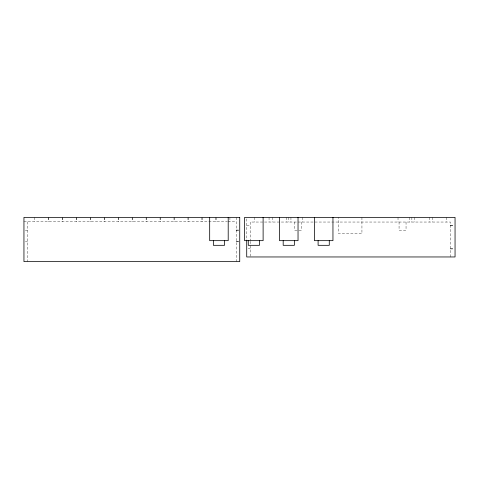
<?xml version="1.0" encoding="UTF-8"?>
<svg xmlns="http://www.w3.org/2000/svg" width="479" height="479" viewBox="0 0 479 479"><rect width="100%" height="100%" fill="white"/><g stroke="black" fill="none" stroke-linecap="round" stroke-linejoin="round"><path stroke-width="0.36" stroke-dasharray="2.4 1.8" d="M23.95 221.807L227.286 221.807M228.01 221.807L236.243 221.807M246.715 225.531L250.206 225.531M450.392 225.531L453.721 225.531M450.392 225.675L453.721 225.675M236.243 230.052L239.033 230.052M25.345 230.189L27.441 230.189M236.243 230.189L239.033 230.189M297.142 230.189L294.549 230.189L294.549 222.04M298.944 230.189L301.536 230.189L301.536 222.04M236.243 241.685L239.033 241.685M25.345 241.829L27.441 241.829M236.243 241.829L239.033 241.829M248.11 248.811L250.206 248.811M450.392 248.811L453.721 248.811M450.392 248.948L453.721 248.948M450.392 256.96L450.392 222.04L250.206 222.04L250.206 240.614M446.668 217.388L446.668 222.04M432.238 217.388L432.238 222.04M429.214 217.388L429.214 222.04M414.778 217.388L414.778 222.04M411.868 217.388L411.868 222.04M409.659 217.388L409.629 222.04M406.048 222.04L406.048 230.189L399.067 230.189L399.067 222.04M398.019 217.388L398.019 222.04M361.938 217.388L361.938 233.68L338.665 233.68L338.665 217.388M302.548 217.388L302.584 222.04M290.945 217.388L290.945 222.04M288.729 217.388L288.729 222.04M286.286 217.388L286.286 222.04M272.323 217.388L272.323 222.04M269.06 217.388L269.06 222.04M254.63 217.388L254.63 222.04M250.206 241.356L250.206 256.217M246.715 218.879L246.715 240.183M236.243 217.388L236.243 261.612M229.92 217.388L229.92 221.807M216.029 217.388L216.029 221.807M215.951 217.388L215.951 221.807M202.06 217.388L202.06 221.807M201.982 217.388L201.982 221.807M188.097 217.388L188.097 221.807M188.019 217.388L188.019 221.807M174.128 217.388L174.128 221.807M174.051 217.388L174.051 221.807M160.16 217.388L160.16 221.807M160.088 217.388L160.088 221.807M146.197 217.388L146.197 221.807M146.119 217.388L146.119 221.807M132.228 217.388L132.228 221.807M132.15 217.388L132.15 221.807M118.265 217.388L118.265 221.807M118.187 217.388L118.187 221.807M104.296 217.388L104.296 221.807M104.218 217.388L104.218 221.807M90.327 217.388L90.327 221.807M90.256 217.388L90.256 221.807M76.365 217.388L76.365 221.807M76.287 217.388L76.287 221.807M62.396 217.388L62.396 221.807M62.318 217.388L62.318 221.807M48.427 217.388L48.427 221.807M48.355 217.388L48.355 221.807M34.464 217.388L34.464 221.807M27.441 221.807L27.441 261.612"/><path stroke-width="0.72" d="M332.953 217.388L332.953 240.662L314.428 240.662L314.428 217.388M329.277 240.662L329.277 245.32L318.104 245.32L318.104 240.662M298.034 217.388L298.034 240.662L279.514 240.662L279.514 217.388M294.357 240.662L294.357 245.32L283.185 245.32L283.185 240.662M263.115 217.388L263.115 240.662L244.595 240.662L244.595 217.388L455.05 217.388L455.05 256.96L246.715 256.96L246.715 240.183M259.444 240.662L259.444 245.32L248.272 245.32L248.272 240.662M228.202 217.388L228.202 240.662L209.682 240.662L209.682 217.388M224.525 240.662L224.525 245.32L213.353 245.32L213.353 240.662M239.734 217.388L23.95 217.388L23.95 261.612L239.734 261.612L239.734 217.388"/></g></svg>
